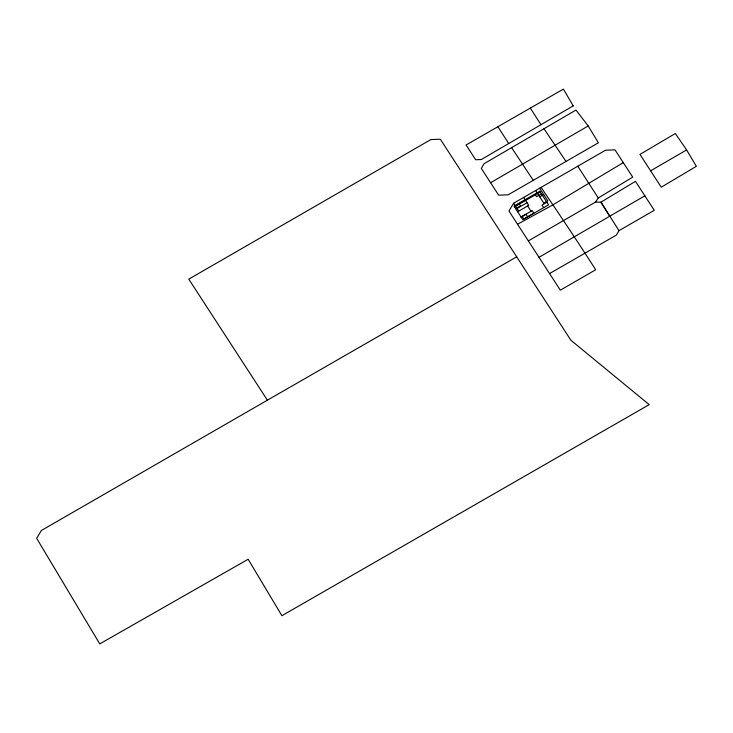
<?xml version="1.0" encoding="UTF-8"?>
<svg xmlns="http://www.w3.org/2000/svg" width="733" height="733" viewBox="0 0 733 733"><rect width="100%" height="100%" fill="white"/><g stroke="black" fill="none" stroke-linecap="round" stroke-linejoin="round"><path stroke-width="1.1" d="M595.453 202.116L598.265 197.956L632.726 177.139L615.005 149.871L605.531 150.228L513.613 203.215L508.959 211.022L528.337 240.882L595.453 202.116L600.941 202.18L635.465 181.344L654.257 210.316L618.991 230.657L616.371 235.091L549.576 273.574M623.297 162.625L552.563 205.057L517.544 224.243M539.012 257.31L644.848 195.83M490.588 182.737L588.196 125.957L598.394 142.779L508.152 194.813L498.66 195.161L481.297 168.407L484.055 163.725L575.955 110.069L588.196 125.957M515.326 205.845L525.332 200.082M514.456 206.843L540.221 191.991M515.665 208.694L520.54 205.881L519.33 204.031M541.421 193.842L536.547 196.646L535.347 194.804M517.031 208.474L527.036 202.711M539.726 196.838L543.73 194.529M517.645 211.745L528.75 205.341L523.619 197.452M521.062 217.005L532.167 210.6L533.881 213.23L523.875 218.993L522.162 216.363M521.136 217.105L526.01 214.293L527.678 216.867M546.891 202.253L542.017 205.066L543.684 207.631M650.62 170.789L686.619 149.963L696.35 166.299L661.258 187.208L639.955 154.388L675.34 133.516L686.619 149.963M267.389 400.191L41.415 530.463L36.65 538.279L99.761 643.895L248.157 559.242L281.893 615.702L649.191 404.643L570.842 340.185L440.331 139.224L430.848 139.582L188.775 279.145L267.389 400.191L516.701 256.825M566.013 161.443L543.978 128.742M533.248 180.336L511.616 147.645M541.073 187.382C559.6 214.641 577.925 241.982 595.691 269.762L560.333 290.158L528.337 240.882M539.625 188.216L547.835 200.842L543.831 203.151L535.631 190.525M527.65 205.973L531.068 211.232M513.613 203.215L518.744 211.104M577.778 166.226L598.265 197.956M609.783 216.372L600.959 202.189L618.991 230.657M497.899 126.727L508.72 143.521M530.316 108.099L540.963 124.702M573.215 105.864L481.352 159.51L475.671 159.748L466.078 144.997L563.393 89.105L573.215 105.864M539.745 191.267L513.989 206.12L522.803 219.68L548.559 204.828L539.745 191.267"/></g></svg>
